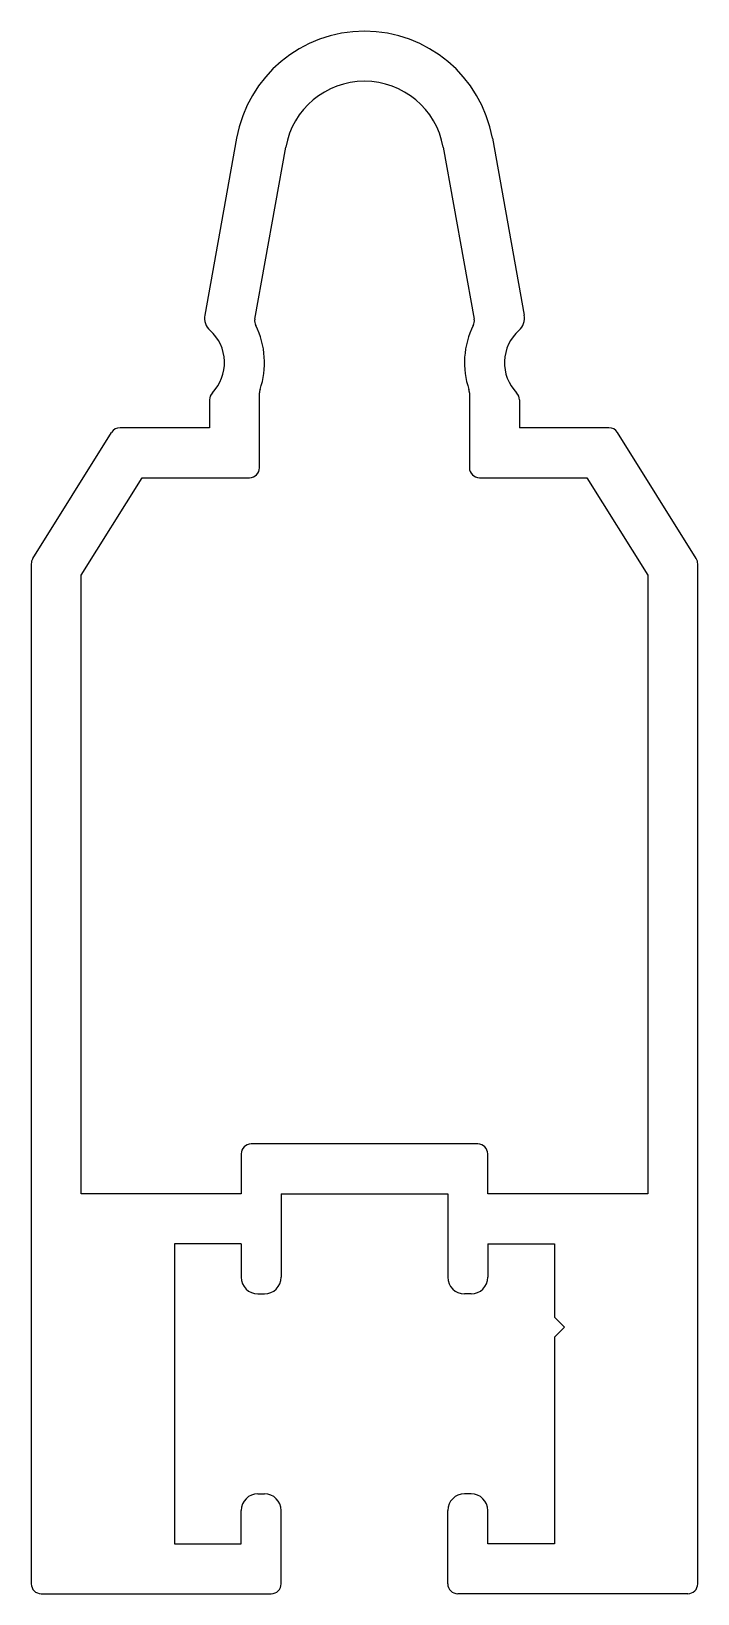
# Model space of a CAD drawing. Extents: x -10.1 to 9.9, y -19.8 to 27.1.
import ezdxf

# ---------------------------------------------------------------- set-up
doc = ezdxf.new("R2010")
doc.units = 0
doc.layers.get('0').update_dxf_attribs({"linetype": 'CONTINUOUS'})

msp = doc.modelspace()

# ---------------------------------------------------------------- linework, layer by layer
for p, q in [((-3.964, 23.923), (-4.919, 18.614)), ((3.713, 23.923), (4.668, 18.614)), ((-3.417, 18.489), (-2.488, 23.657)), ((2.237, 23.657), (3.166, 18.489)), ((-4.776, 16.07), (-4.776, 15.232)), ((-3.276, 14.032), (-3.276, 16.278)), ((3.024, 16.278), (3.024, 14.032)), ((4.524, 16.07), (4.524, 15.232)), ((-10.08, 11.305), (-7.714, 15.091)), ((-4.776, 15.232), (-7.459, 15.232)), ((7.208, 15.232), (4.524, 15.232)), ((9.829, 11.305), (7.463, 15.091)), ((-8.626, 10.802), (-6.794, 13.732)), ((-6.794, 13.732), (-3.576, 13.732)), ((3.324, 13.732), (6.543, 13.732)), ((6.543, 13.732), (8.374, 10.802)), ((-10.126, 11.146), (-10.126, -19.468)), ((-8.626, -7.768), (-8.626, 10.802)), ((8.374, 10.802), (8.374, -7.768)), ((9.874, -19.468), (9.874, 11.146)), ((3.274, -6.268), (-3.526, -6.268)), ((-3.826, -6.568), (-3.826, -7.768)), ((3.574, -7.768), (3.574, -6.568)), ((-3.826, -7.768), (-8.626, -7.768)), ((-2.626, -7.768), (-2.626, -10.268)), ((-2.626, -7.768), (2.374, -7.768)), ((2.374, -7.768), (2.374, -10.268)), ((8.374, -7.768), (3.574, -7.768)), ((-5.826, -9.268), (-5.826, -18.268)), ((-3.826, -9.268), (-5.826, -9.268)), ((-3.826, -9.268), (-3.826, -10.268)), ((3.574, -9.268), (3.574, -10.268)), ((3.574, -9.268), (5.574, -9.268)), ((5.574, -9.268), (5.574, -11.468)), ((-3.326, -10.768), (-3.126, -10.768)), ((3.074, -10.768), (2.874, -10.768)), ((5.874, -11.768), (5.574, -11.468)), ((5.574, -12.068), (5.874, -11.768)), ((5.574, -12.068), (5.574, -18.268)), ((-3.326, -16.768), (-3.126, -16.768)), ((3.074, -16.768), (2.874, -16.768)), ((-3.826, -18.268), (-3.826, -17.268)), ((-2.626, -19.468), (-2.626, -17.268)), ((2.374, -19.468), (2.374, -17.268)), ((3.574, -18.268), (3.574, -17.268)), ((-5.826, -18.268), (-3.826, -18.268)), ((5.574, -18.268), (3.574, -18.268)), ((-9.826, -19.768), (-2.926, -19.768)), ((9.574, -19.768), (2.674, -19.768))]:
    msp.add_line(p, q)
for centre, radius, start, end in [((-0.126, 23.232), 3.9, 10.2, 169.8), ((-0.126, 23.232), 2.4, 10.2, 169.8), ((-4.427, 18.525), 0.5, 169.8, 228.2546), ((-3.122, 18.436), 0.3, 169.8, 206.6114), ((-5.626, 17.182), 2.5, 341.1608, 26.6114), ((5.374, 17.182), 2.5, 153.3886, 198.8392), ((2.871, 18.436), 0.3, 333.3886, 10.2), ((4.176, 18.525), 0.5, 311.7454, 10.2), ((-5.626, 17.182), 1.3, 315.9514, 48.2546), ((5.374, 17.182), 1.3, 131.7454, 224.0486), ((-4.476, 16.07), 0.3, 135.9514, 180), ((-2.976, 16.278), 0.3, 161.1608, 180), ((2.724, 16.278), 0.3, 0, 18.8392), ((4.224, 16.07), 0.3, 0, 44.0486), ((-7.459, 14.932), 0.3, 90, 147.9946), ((7.208, 14.932), 0.3, 32.0054, 90), ((-3.576, 14.032), 0.3, 270, 0), ((3.324, 14.032), 0.3, 180, 270), ((-9.826, 11.146), 0.3, 147.9946, 180), ((9.574, 11.146), 0.3, 0, 32.0054), ((-3.526, -6.568), 0.3, 90, 180), ((3.274, -6.568), 0.3, 0, 90), ((-3.326, -10.268), 0.5, 180, 270), ((-3.126, -10.268), 0.5, 270, 360), ((2.874, -10.268), 0.5, 180, 270), ((3.074, -10.268), 0.5, 270, 360), ((-3.326, -17.268), 0.5, 90, 180), ((-3.126, -17.268), 0.5, 0, 90), ((2.874, -17.268), 0.5, 90, 180), ((3.074, -17.268), 0.5, 0, 90), ((-9.826, -19.468), 0.3, 180, 270), ((-2.926, -19.468), 0.3, 270, 0), ((2.674, -19.468), 0.3, 180, 270), ((9.574, -19.468), 0.3, 270, 0)]:
    msp.add_arc(centre, radius, start, end)

doc.saveas('drawing.dxf')
